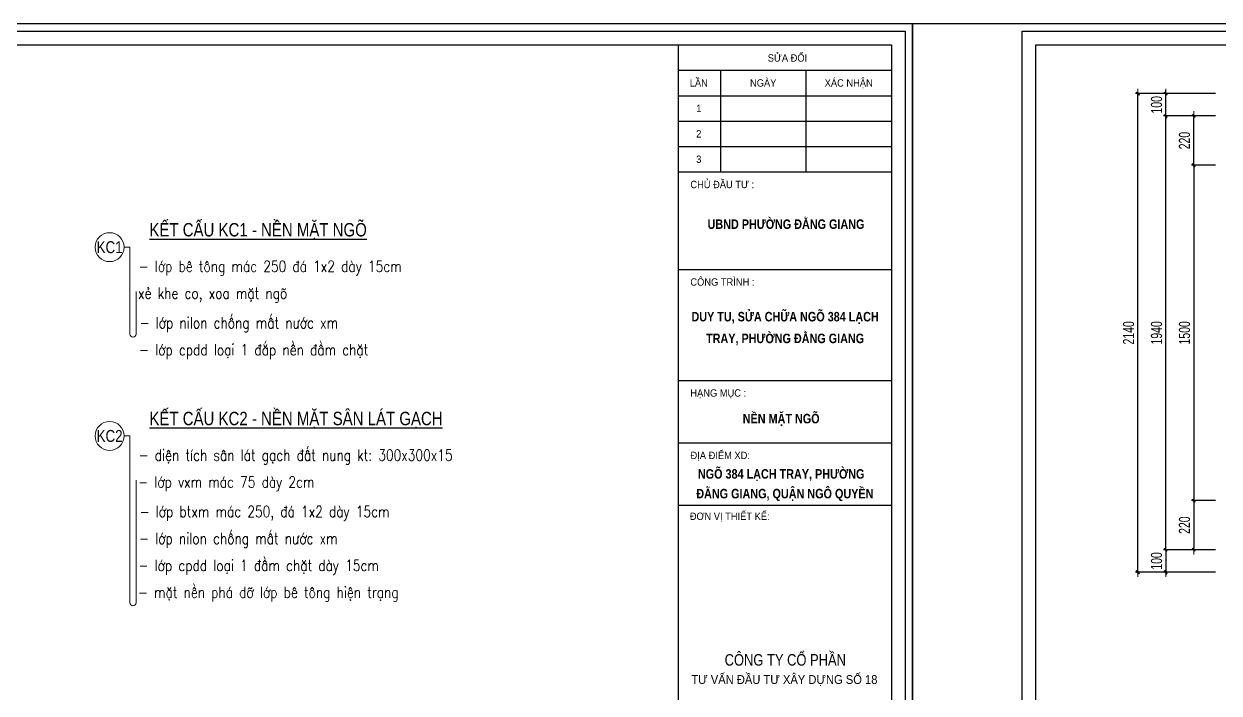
# Model space of a CAD drawing. Header units: millimetres. Extents: x -99113 to -65212, y 21211 to 34445.
# Drawn here: x -87245 to -81900, y 24159 to 27151 of the extents above; entities that cross this region are included whole.
import ezdxf
from ezdxf.enums import TextEntityAlignment as Align

# ---------------------------------------------------------------- set-up
doc = ezdxf.new("R2010")
doc.units = ezdxf.units.MM
doc.header["$MEASUREMENT"] = 0
for name, color, linetype in [('BT7-THAY', 7, 'Continuous'), ('ENTTNTHIETKE1', 2, 'Continuous'), ('KHUNGTEN', 5, 'Continuous'), ('T.bao', 6, 'Continuous'), ('thep', 2, 'Continuous'), ('TXT', 5, 'Continuous')]:
    doc.layers.add(name, color=color, linetype=linetype)
for name, color, linetype, lineweight in [('LC Dim', 8, 'Continuous', 18), ('LC ISO', 153, 'Continuous', 13), ('LC Net manh', 239, 'Continuous', 5), ('LC Text1', 3, 'Continuous', 20), ('LC Text2', 7, 'Continuous', 25)]:
    doc.layers.add(name, color=color, linetype=linetype, lineweight=lineweight)
doc.styles.add('General text 2', font='arial.ttf')
doc.styles.add('HOATBIF', font='hoatbif.shx', dxfattribs={"width": 0.7})
doc.styles.add('LC 3', font='vnsimli.shx', dxfattribs={"width": 0.75})
doc.styles.add('T2', font='', dxfattribs={"width": 0.8})
doc.styles.add('VnAvantH-B', font='')
doc.styles.get('T2').set_extended_font_data('.VnArialH')
doc.styles.get('VnAvantH-B').set_extended_font_data('.VnAvantH', bold=True)
doc.dimstyles.new('1-100(1-25)', dxfattribs={"dimscale": 25, "dimtxt": 2.5, "dimasz": 0.35, "dimexe": 0.5, "dimexo": 0, "dimgap": 0.8, "dimtad": 1, "dimdec": 0, "dimzin": 0, "dimdsep": 46, "dimtxsty": 'HOATBIF', "dimblk1": 'DOT', "dimblk2": 'DOT', "dimsah": 1, "dimcen": -1, "dimdle": 1, "dimclrd": 256, "dimclre": 256, "dimclrt": 4, "dimadec": 3, "dimazin": 2, "dimtfac": 0.3333333333333333, "dimtdec": 0, "dimtix": 1, "dimtmove": 2, "dimatfit": 3, "dimldrblk": 'DOT', "dimfxl": 1, "dimtvp": 0.8333333333333331, "dimtolj": 1, "dimtzin": 0, "dimarcsym": 0})

# ---------------------------------------------------------------- blocks, each defined once
blk = doc.blocks.new('*U5')
at = {"layer": 'LC ISO'}
blk.add_circle((0, 0), 4.25, dxfattribs=at)
at = {"layer": 'LC Text1', "style": 'General text 2', "width": 0.8, "flags": 8}
blk.add_attdef('SYMBOL', text='', height=3.5, dxfattribs=at).set_placement((0, 0), align=Align.MIDDLE_CENTER)
blk = doc.blocks.new('khung vpn')
at = {"layer": 'Defpoints'}
for p, q in [((52556.45964432618, -4195.445519303803), (52498.75819758818, -4195.445519303803)), ((52498.75819758818, -4195.445519303803), (52498.75819758818, -4235.275694307393)), ((52556.45964432618, -4235.275694307393), (52556.45964432618, -4195.445519303803))]:
    blk.add_line(p, q, dxfattribs=at)
at = {"layer": 'KHUNGTEN'}
blk.add_lwpolyline([(52556.24304850244, -4234.884980830777), (52502.04792260095, -4234.884980830777), (52502.04792260095, -4195.662115130224), (52556.24304850244, -4195.662115130224)], close=True, dxfattribs=at)
at = {"layer": 'T.bao'}
for p, q in [((52549.44289181817, -4196.835486807197), (52555.83215303945, -4196.835486807197)), ((52550.70276760024, -4196.835486807197), (52550.70276760024, -4199.88539166286)), ((52553.26746031984, -4196.835486807197), (52553.26746031984, -4199.88539166286)), ((52549.44289181817, -4197.597963021079), (52555.83215303945, -4197.597963021079)), ((52549.44289181817, -4198.360439235052), (52555.83215303945, -4198.360439235052)), ((52549.44289181817, -4199.122915448978), (52555.83215303945, -4199.122915448978))]:
    blk.add_line(p, q, dxfattribs=at)
at = {"layer": 'thep'}
for p, q in [((52549.44289181817, -4199.88539166286), (52555.83215303945, -4199.88539166286)), ((52549.44289181817, -4202.810375340749), (52555.83215303945, -4202.810375340749)), ((52549.44289181817, -4206.13754427426), (52555.83215303945, -4206.13754427426)), ((52549.44289181817, -4208.009076799373), (52555.83215303945, -4208.009076799373)), ((52549.44289181817, -4209.880609324487), (52555.83215303945, -4209.880609324487))]:
    blk.add_line(p, q, dxfattribs=at)
for points in [[(52555.83215303945, -4234.474085367845), (52502.45881806394, -4234.474085367845), (52502.45881806394, -4196.073010593269), (52555.83215303945, -4196.073010593269)], [(52555.83215303945, -4196.073010593269), (52555.83215303945, -4234.474085367845), (52549.44289181817, -4234.474085367845), (52549.44289181817, -4196.073010593269)]]:
    blk.add_lwpolyline(points, close=True, dxfattribs=at)
at = {"layer": 'TXT', "linetype": 'Continuous'}
blk.add_line((52555.83215303945, -4196.073010593269), (52555.83215303945, -4234.474085367845), dxfattribs=at)
at = {"layer": 'BT7-THAY', "linetype": 'ByBlock', "style": 'VnAvantH-B', "width": 0.8500000011222866}
for s, p in [('ubnd ph\xadêng §»NG GIANG', (52552.6695148174, -4201.592412668494)), ('nÒn mÆt ngâ', (52552.52450194196, -4207.423511410011)), ('ngâ 384 L¹CH TRAY, PH¦êNG', (52552.52450194196, -4209.081643928986)), ('§»NG GIANG, quËn ng« quyÒn', (52552.63446091265, -4209.672588918063))]:
    blk.add_text(s, height=0.2851237116029671, dxfattribs=at).set_placement(p, align=Align.CENTER)
at = {"layer": 'BT7-THAY', "insert": (52552.64253074035, -4204.080975829308), "char_height": 0.2851237116029671, "width": 6.524099126571677, "attachment_point": 2, "line_spacing_factor": 1.372150999519948, "style": 'VnAvantH-B'}
blk.add_mtext('{\\W0.85;duy tu, söa ch÷a NGâ 384 L¹CH TRAY, PH¦êNG §»NG GIANG}', dxfattribs=at)
at = {"layer": 'TXT', "linetype": 'Continuous', "style": 'T2'}
for s, height, width, p in [('söa ®æi', 0.221811262235822, 0.9, (52552.71293216425, -4196.577089066705)), ('lÇn', 0.221811262235822, 0.9, (52550.05448000691, -4197.326304958766)), ('ngµy', 0.221811262235822, 0.9, (52551.98511396004, -4197.326304958766)), ('x¸c nhËn', 0.221811262235822, 0.9, (52554.54980667964, -4197.326304958766)), ('1', 0.221811262235822, 0.9, (52550.05448000691, -4198.088781172693)), ('2', 0.221811262235822, 0.9, (52550.05448000691, -4198.85125738662)), ('3', 0.221811262235822, 0.9, (52550.05448000691, -4199.613733600548)), ('c«ng ty cæ phÇn', 0.346580097243472, 0.8, (52552.64821081804, -4214.688684279779))]:
    blk.add_text(s, height=height, dxfattribs=dict(at, width=width)).set_placement(p, align=Align.CENTER)
at = {"layer": 'TXT', "linetype": 'Continuous', "style": 'T2', "width": 0.9}
for s, p in [('chñ ®Çu t\xad :', (52549.8016593474, -4200.370603799054)), ('c«ng tr×nh :', (52549.8016593474, -4203.295587476874)), ('h¹ng môc :', (52549.8016593474, -4206.622756410431)), ('®Þa ®iÓm xd:', (52549.80643529732, -4208.494288935544)), ('®¬n vÞ thiÕt kÕ:', (52549.78481783982, -4210.320213736409))]:
    blk.add_text(s, height=0.221811262235822, dxfattribs=at).set_placement(p)
blk.add_text('t\xad vÊn ®Çu t\xad x©y dùng sè 18', height=0.2661735146829865, dxfattribs=at).set_placement((52552.62071698596, -4215.09385428579), align=Align.MIDDLE)
blk = doc.blocks.new('DOT')
at = {"layer": 'LC Dim'}
blk.add_line((-3, 0), (3, 0), dxfattribs=at)
at = {"layer": 'LC Dim', "color": 4}
blk.add_line((-1, -1), (1, 1), dxfattribs=at)
blk.add_lwpolyline([(0.5, 1), (-1, -0.5), (-0.5, -1), (1, 0.5)], close=True, dxfattribs=at)
blk = doc.blocks.new('*D47')
at = {"layer": 'Defpoints', "color": 0, "transparency": 16777216}
for p in [(-81915.9701514691, 26519.67630260594), (-82013.88558693454, 25019.67630260594), (-81915.9701514691, 25019.67630260594)]:
    blk.add_point(p, dxfattribs=at)
at = {"layer": 'LC Dim', "lineweight": -2, "transparency": 16777216}
for p, q in [((-81915.9701514691, 26519.67630260594), (-82023.88558693454, 26519.67630260594)), ((-82013.88558693454, 26512.67630260594), (-82013.88558693454, 25026.67630260594)), ((-81915.9701514691, 25019.67630260594), (-82023.88558693454, 25019.67630260594))]:
    blk.add_line(p, q, dxfattribs=at)
at = {"layer": 'LC Dim', "lineweight": -2, "transparency": 16777216, "xscale": 7, "yscale": 7, "zscale": 7}
for p, rotation in [((-82013.88558693454, 26519.67630260594), 90), ((-82013.88558693454, 25019.67630260594), 270)]:
    blk.add_blockref('DOT', p, dxfattribs=dict(at, rotation=rotation))
at = {"layer": 'LC Dim', "color": 4, "transparency": 16777216, "insert": (-82054.88558693453, 25769.67630260596), "char_height": 50, "attachment_point": 5, "rotation": 90, "style": 'HOATBIF'}
blk.add_mtext('\\A1;1500', dxfattribs=at)
blk = doc.blocks.new('_Dot')
at = {"color": 0, "linetype": 'ByBlock', "lineweight": -2}
blk.add_line((-0.5, 0), (-1, 0), dxfattribs=at)
at = {"color": 0, "linetype": 'ByBlock', "const_width": 0.5}
blk.add_lwpolyline([(-0.25, 0, 1), (0.25, 0, 1)], format="xyb", close=True, dxfattribs=at)
blk = doc.blocks.new('*D48')
at = {"layer": 'Defpoints', "color": 0, "transparency": 16777216}
for p in [(-82013.88558693457, 26739.67630260594), (-81915.9701514691, 26739.67630260594), (-81915.9701514691, 26519.67630260594)]:
    blk.add_point(p, dxfattribs=at)
at = {"layer": 'LC Dim', "lineweight": -2, "transparency": 16777216}
for p, q in [((-81915.9701514691, 26739.67630260594), (-82023.88558693457, 26739.67630260594)), ((-82013.88558693457, 26526.67630260594), (-82013.88558693457, 26732.67630260594)), ((-81915.9701514691, 26519.67630260594), (-82023.88558693457, 26519.67630260594))]:
    blk.add_line(p, q, dxfattribs=at)
at = {"layer": 'LC Dim', "lineweight": -2, "transparency": 16777216, "xscale": 7, "yscale": 7, "zscale": 7}
for p, rotation in [((-82013.88558693457, 26739.67630260594), 90), ((-82013.88558693457, 26519.67630260594), 270)]:
    blk.add_blockref('DOT', p, dxfattribs=dict(at, rotation=rotation))
at = {"layer": 'LC Dim', "color": 4, "transparency": 16777216, "insert": (-82054.88558693456, 26629.67630260596), "char_height": 50, "attachment_point": 5, "rotation": 90, "style": 'HOATBIF'}
blk.add_mtext('\\A1;220', dxfattribs=at)
blk = doc.blocks.new('*D49')
at = {"layer": 'Defpoints', "color": 0, "transparency": 16777216}
for p in [(-81915.9701514691, 25019.67630260594), (-82013.88558693457, 24799.67630260594), (-81915.9701514691, 24799.67630260594)]:
    blk.add_point(p, dxfattribs=at)
at = {"layer": 'LC Dim', "lineweight": -2, "transparency": 16777216}
for p, q in [((-81915.9701514691, 25019.67630260594), (-82023.88558693457, 25019.67630260594)), ((-82013.88558693457, 25012.67630260594), (-82013.88558693457, 24806.67630260594)), ((-81915.9701514691, 24799.67630260594), (-82023.88558693457, 24799.67630260594))]:
    blk.add_line(p, q, dxfattribs=at)
at = {"layer": 'LC Dim', "lineweight": -2, "transparency": 16777216, "xscale": 7, "yscale": 7, "zscale": 7}
for p, rotation in [((-82013.88558693457, 25019.67630260594), 90), ((-82013.88558693457, 24799.67630260594), 270)]:
    blk.add_blockref('DOT', p, dxfattribs=dict(at, rotation=rotation))
at = {"layer": 'LC Dim', "color": 4, "transparency": 16777216, "insert": (-82054.88558693456, 24909.67630260596), "char_height": 50, "attachment_point": 5, "rotation": 90, "style": 'HOATBIF'}
blk.add_mtext('\\A1;220', dxfattribs=at)
blk = doc.blocks.new('*D50')
at = {"layer": 'Defpoints', "color": 0, "transparency": 16777216}
for p in [(-82138.88558693469, 26839.67630260594), (-81915.9701514691, 26839.67630260594), (-81915.9701514691, 26739.67630260594)]:
    blk.add_point(p, dxfattribs=at)
at = {"layer": 'LC Dim', "lineweight": -2, "transparency": 16777216}
for p, q in [((-81915.9701514691, 26839.67630260594), (-82148.88558693469, 26839.67630260594)), ((-82138.88558693469, 26846.67630260594), (-82138.88558693469, 26853.67630260594)), ((-82138.88558693469, 26739.67630260594), (-82138.88558693469, 26839.67630260594)), ((-81915.9701514691, 26739.67630260594), (-82148.88558693469, 26739.67630260594)), ((-82138.88558693469, 26732.67630260594), (-82138.88558693469, 26725.67630260594))]:
    blk.add_line(p, q, dxfattribs=at)
at = {"layer": 'LC Dim', "lineweight": -2, "transparency": 16777216, "xscale": 7, "yscale": 7, "zscale": 7}
for p, rotation in [((-82138.88558693469, 26839.67630260594), 270), ((-82138.88558693469, 26739.67630260594), 90)]:
    blk.add_blockref('DOT', p, dxfattribs=dict(at, rotation=rotation))
at = {"layer": 'LC Dim', "color": 4, "transparency": 16777216, "insert": (-82179.88558693467, 26789.67630260596), "char_height": 50, "attachment_point": 5, "rotation": 90, "style": 'HOATBIF'}
blk.add_mtext('\\A1;100', dxfattribs=at)
blk = doc.blocks.new('*D51')
at = {"layer": 'Defpoints', "color": 0, "transparency": 16777216}
for p in [(-82138.88558693463, 26739.67630260596), (-81915.9701514691, 26739.67630260596), (-81915.9701514691, 24799.67630260594)]:
    blk.add_point(p, dxfattribs=at)
at = {"layer": 'LC Dim', "lineweight": -2, "transparency": 16777216}
for p, q in [((-81915.9701514691, 26739.67630260596), (-82148.88558693463, 26739.67630260596)), ((-82138.88558693463, 24806.67630260594), (-82138.88558693463, 26732.67630260596)), ((-81915.9701514691, 24799.67630260594), (-82148.88558693463, 24799.67630260594))]:
    blk.add_line(p, q, dxfattribs=at)
at = {"layer": 'LC Dim', "lineweight": -2, "transparency": 16777216, "xscale": 7, "yscale": 7, "zscale": 7}
for p, rotation in [((-82138.88558693463, 26739.67630260596), 90), ((-82138.88558693463, 24799.67630260594), 270)]:
    blk.add_blockref('DOT', p, dxfattribs=dict(at, rotation=rotation))
at = {"layer": 'LC Dim', "color": 4, "transparency": 16777216, "insert": (-82179.88558693462, 25769.67630260596), "char_height": 50, "attachment_point": 5, "rotation": 90, "style": 'HOATBIF'}
blk.add_mtext('\\A1;1940', dxfattribs=at)
blk = doc.blocks.new('*D52')
at = {"layer": 'Defpoints', "color": 0, "transparency": 16777216}
for p in [(-81915.9701514691, 24799.67630260594), (-82138.88558693475, 24699.67630260594), (-81915.9701514691, 24699.67630260594)]:
    blk.add_point(p, dxfattribs=at)
at = {"layer": 'LC Dim', "lineweight": -2, "transparency": 16777216}
for p, q in [((-81915.9701514691, 24799.67630260594), (-82148.88558693475, 24799.67630260594)), ((-82138.88558693475, 24806.67630260594), (-82138.88558693475, 24813.67630260594)), ((-82138.88558693475, 24799.67630260594), (-82138.88558693475, 24699.67630260594)), ((-81915.9701514691, 24699.67630260594), (-82148.88558693475, 24699.67630260594)), ((-82138.88558693475, 24692.67630260594), (-82138.88558693475, 24685.67630260594))]:
    blk.add_line(p, q, dxfattribs=at)
at = {"layer": 'LC Dim', "lineweight": -2, "transparency": 16777216, "xscale": 7, "yscale": 7, "zscale": 7}
for p, rotation in [((-82138.88558693475, 24799.67630260594), 270), ((-82138.88558693475, 24699.67630260594), 90)]:
    blk.add_blockref('DOT', p, dxfattribs=dict(at, rotation=rotation))
at = {"layer": 'LC Dim', "color": 4, "transparency": 16777216, "insert": (-82179.88558693473, 24749.67630260596), "char_height": 50, "attachment_point": 5, "rotation": 90, "style": 'HOATBIF'}
blk.add_mtext('\\A1;100', dxfattribs=at)
blk = doc.blocks.new('*D53')
at = {"layer": 'Defpoints', "color": 0, "transparency": 16777216}
for p in [(-82263.88558693466, 26839.67630260594), (-81915.9701514691, 26839.67630260594), (-81915.9701514691, 24699.67630260596)]:
    blk.add_point(p, dxfattribs=at)
at = {"layer": 'LC Dim', "lineweight": -2, "transparency": 16777216}
for p, q in [((-81915.9701514691, 26839.67630260594), (-82273.88558693466, 26839.67630260594)), ((-82263.88558693466, 24706.67630260596), (-82263.88558693466, 26832.67630260594)), ((-81915.9701514691, 24699.67630260596), (-82273.88558693466, 24699.67630260596))]:
    blk.add_line(p, q, dxfattribs=at)
at = {"layer": 'LC Dim', "lineweight": -2, "transparency": 16777216, "xscale": 7, "yscale": 7, "zscale": 7}
for p, rotation in [((-82263.88558693466, 26839.67630260594), 90), ((-82263.88558693466, 24699.67630260596), 270)]:
    blk.add_blockref('DOT', p, dxfattribs=dict(at, rotation=rotation))
at = {"layer": 'LC Dim', "color": 4, "transparency": 16777216, "insert": (-82304.88558693464, 25769.67630260596), "char_height": 50, "attachment_point": 5, "rotation": 90, "style": 'HOATBIF'}
blk.add_mtext('\\A1;2140', dxfattribs=at)

msp = doc.modelspace()

# ---------------------------------------------------------------- linework, layer by layer
at = {"layer": 'LC Net manh', "color": 252, "elevation": 1.551266579642138e-06}
for points in [[(-86796.87001130579, 26152.91278798708), (-86770.64948874735, 26152.91278798708), (-86770.64948874735, 25764.06717416741, 0.9999999999999999), (-86743.54514817413, 25764.06717416741), (-86743.54514817413, 25955.09794429353)], [(-86796.87001130579, 25308.69415743053), (-86770.64948874735, 25308.69415743053), (-86770.64948874735, 24563.02577411859, 0.9999999999999999), (-86743.54514817413, 24563.02577411859), (-86743.54514817413, 25110.87931373699)]]:
    msp.add_lwpolyline(points, format="xyb", dxfattribs=at)

# ---------------------------------------------------------------- block references
at = {"layer": 'ENTTNTHIETKE1', "color": 6, "xscale": 149.1392047566609, "yscale": 149.1392047566609, "zscale": 149.1392047566609, "rotation": 359.9992162948523}
for p in [(-7921491.693245043, 652963.9101435675, 7.975109759606586e-05), (-7912886.145366034, 652963.7924348597, 7.975109759606586e-05)]:
    msp.add_blockref('khung vpn', p, dxfattribs=at)
at = {"layer": 'LC Net manh'}
ref = msp.add_blockref('*U5', (-86861.67000962544, 26152.91278798708, 1.551266579642138e-06), dxfattribs=dict(at, xscale=15.24705842815456, yscale=15.24705842815456, zscale=15.24705842815456))
ref.add_attrib('SYMBOL', 'KC1', dxfattribs={"layer": 'LC Text1', "height": 53.36470449856005, "style": 'General text 2', "width": 0.7999999999997138}).set_placement((-86861.67000962544, 26152.91278798708, 1.551266579642138e-06), align=Align.MIDDLE_CENTER)
ref = msp.add_blockref('*U5', (-86861.67000962544, 25308.69415743053, 1.551266579642138e-06), dxfattribs=dict(at, xscale=15.24705842815456, yscale=15.24705842815456, zscale=15.24705842815456))
ref.add_attrib('SYMBOL', 'KC2', dxfattribs={"layer": 'LC Text1', "height": 53.36470449856005, "style": 'General text 2', "width": 0.7999999999997138}).set_placement((-86861.67000962544, 25308.69415743053, 1.551266579642138e-06), align=Align.MIDDLE_CENTER)

# ---------------------------------------------------------------- texts
at = {"layer": 'LC Text1', "color": 3, "style": 'LC 3', "width": 0.8}
for s, p in [('- líp bª t«ng m¸c 250 ®¸ 1x2 dµy 15cm', (-86731.65454941569, 26042.32495418649)), ('xÎ khe co, xoa mÆt ngâ', (-86734.08693382196, 25921.97576691636)), ('- líp nilon chèng mÊt n\xadíc xm', (-86727.60458977218, 25789.79457465638)), ('- líp cpdd lo¹i 1 ®¾p nÒn ®Çm chÆt', (-86730.03697417845, 25669.44538738625)), ('- diÖn tÝch s©n l¸t g¹ch ®Êt nung kt: 300x300x15', (-86731.65454941569, 25198.10632362995)), ('- líp vxm m¸c 75 dµy 2cm', (-86734.08693382196, 25077.75713635982)), ('- líp btxm m¸c 250, ®¸ 1x2 dµy 15cm', (-86727.60458977218, 24945.57594409984)), ('- líp nilon chèng mÊt n\xadíc xm', (-86730.03697417845, 24825.22675682971)), ('- líp cpdd lo¹i 1 ®Çm chÆt dµy 15cm', (-86732.46935858473, 24704.87756955958)), ('- mÆt nÒn ph¸ dì líp bª t«ng hiÖn tr¹ng', (-86734.901742991, 24584.52838228945))]:
    msp.add_text(s, height=50.00202546497705, rotation=359.9992162885283, dxfattribs=at).set_placement(p)
at = {"layer": 'LC Text2', "style": 'T2', "width": 0.8}
for s, p in [('%%UkÕt cÊu kc1 - nÒn mÆt ngâ', (-86683.803913744, 26200.83892790605)), ('%%UkÕt cÊu kc2 - nÒn mÆt s©n l¸t g¹ch', (-86683.803913744, 25356.62029734951))]:
    msp.add_text(s, height=59.99999844416126, dxfattribs=at).set_placement(p)

# ---------------------------------------------------------------- dimensions: what is measured, and where the dimension line sits
at = {"layer": 'LC Dim'}
for base, p1, p2, override, picture, middle in [((-82263.88558693466, 26839.67630260594), (-81915.97015146907, 24699.67630260594), (-81915.97015146907, 26839.67630260593), {"dimscale": 20, "dimfxl": 2, "dimarcsym": 1}, '*D53', (-82304.88558693464, 25769.67630260596)), ((-82138.88558693469, 26839.67630260594), (-81915.97015146907, 26739.67630260593), (-81915.97015146907, 26839.67630260593), {"dimscale": 20, "dimfxl": 2, "dimarcsym": 1}, '*D50', (-82179.88558693467, 26789.67630260596)), ((-82138.88558693463, 26739.67630260596), (-81915.97015146907, 24799.67630260593), (-81915.97015146907, 26739.67630260594), {"dimscale": 20, "dimfxl": 2, "dimarcsym": 1}, '*D51', (-82179.88558693462, 25769.67630260596)), ((-82013.88558693457, 26739.67630260594), (-81915.97015146907, 26519.67630260593), (-81915.97015146907, 26739.67630260593), {"dimscale": 20, "dimfxl": 2, "dimarcsym": 1}, '*D48', (-82054.88558693456, 26629.67630260596)), ((-82013.88558693454, 25019.67630260594), (-81915.97015146907, 26519.67630260593), (-81915.97015146907, 25019.67630260593), {"dimscale": 20, "dimlfac": 1, "dimfxl": 2, "dimarcsym": 1}, '*D47', (-82054.88558693453, 25769.67630260596)), ((-82013.88558693457, 24799.67630260594), (-81915.97015146907, 25019.67630260593), (-81915.97015146907, 24799.67630260593), {"dimscale": 20, "dimfxl": 2, "dimarcsym": 1}, '*D49', (-82054.88558693456, 24909.67630260596)), ((-82138.88558693475, 24699.67630260594), (-81915.97015146907, 24799.67630260593), (-81915.97015146907, 24699.67630260593), {"dimscale": 20, "dimfxl": 2, "dimarcsym": 1}, '*D52', (-82179.88558693473, 24749.67630260596))]:
    dim = msp.add_linear_dim(base=base, p1=p1, p2=p2, angle=90, dimstyle='1-100(1-25)', override=override, dxfattribs=at)
    dim.commit()
    dim.dimension.update_dxf_attribs({"geometry": picture, "text_midpoint": middle})

doc.saveas('drawing.dxf')
